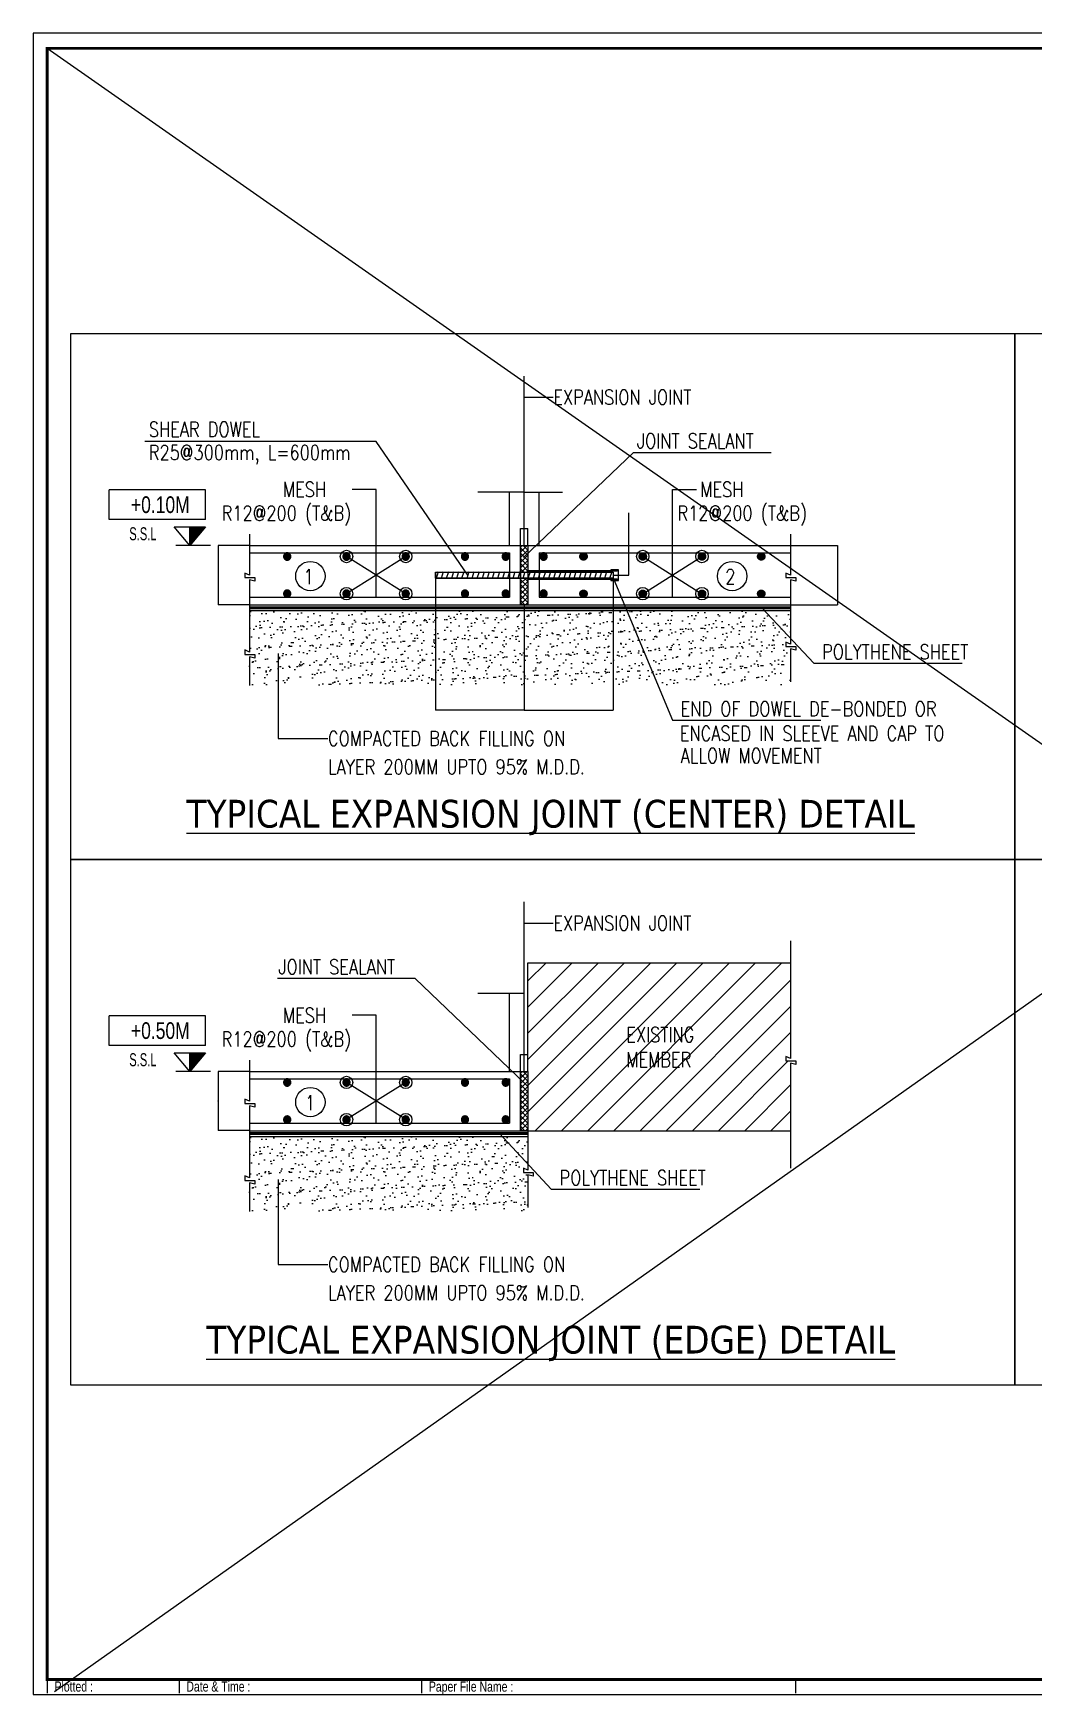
# Model space of a CAD drawing. Header units: millimetres. Extents: x -388065 to 2372687422, y -192755 to 667797.
# Drawn here: x -251644 to -248267, y 397476 to 403081 of the extents above; entities that cross this region are included whole.
import ezdxf
from ezdxf.enums import TextEntityAlignment as Align
from ezdxf.xclip import XClip

# ---------------------------------------------------------------- set-up
doc = ezdxf.new("R2010")
doc.units = ezdxf.units.MM
doc.header["$XCLIPFRAME"] = 2
doc.linetypes.add('CENTER', pattern=[2, 1.25, -0.25, 0.25, -0.25])
doc.linetypes.add('Hidden', pattern=[7.14375, 4.7625, -2.38125])
for name, color, linetype, lineweight in [('0_Pen_No__1', 7, 'Continuous', 13), ('Drawing & Figure_Pen_No__1', 7, 'Continuous', 13), ('S-GRID', 1, 'Continuous', 9)]:
    doc.layers.add(name, color=color, linetype=linetype, lineweight=lineweight)
for name, color, linetype in [('A0-G-TITLE-PLOTSTAMP', 1, 'Continuous'), ('S-36-TAGLVL', 23, 'Continuous'), ('S-DIM', 5, 'Continuous'), ('S-FRAME', 2, 'Continuous'), ('S-HATCH', 30, 'Continuous'), ('S-STEEL HATCH', 6, 'CENTER'), ('S-STEEL-1', 2, 'CENTER'), ('S-STL-LINK', 4, 'Continuous'), ('S-TEXT-1', 3, 'Continuous'), ('S-WATER PROOFING', 7, 'Continuous'), ('STR-COL', 7, 'Continuous')]:
    doc.layers.add(name, color=color, linetype=linetype)
doc.styles.add('GENERATED_STYLE_2', font='arial.ttf')
doc.styles.add('Romans', font='romans.shx')
doc.styles.add('TAHOMA', font='tahoma.ttf')
doc.styles.add('TEXTN', font='techl___.ttf', dxfattribs={"height": 0.2})
doc.styles.add('TEXTS', font='arial.ttf', dxfattribs={"width": 0.8})
doc.styles.add('XREFLIST', font='swisscl.ttf')
doc.dimstyles.new('S-DIM-25', dxfattribs={"dimtxt": 0.05, "dimasz": 0.0015, "dimexe": 0.025, "dimexo": 0.025, "dimgap": 0.035, "dimtad": 1, "dimdec": 0, "dimlfac": 1000, "dimzin": 0, "dimdsep": 46, "dimtxsty": 'Romans', "dimblk": 'ARCHTICK', "dimcen": 0.6, "dimdle": 0.025, "dimclrd": 256, "dimclre": 256, "dimclrt": 3, "dimadec": 0, "dimazin": 0, "dimtfac": 1, "dimtdec": 0, "dimtix": 1, "dimtmove": 0, "dimatfit": 3, "dimfxl": 0.15, "dimtolj": 1, "dimtzin": 0, "dimarcsym": 0})

# ---------------------------------------------------------------- blocks, each defined once
blk = doc.blocks.new('S-DONUT')
at = {"layer": 'S-STEEL HATCH'}
blk.add_hatch(color=256, dxfattribs=at).paths.add_polyline_path([(-0.0175, 0, 1), (0.0175, 0, 1)])
at = {"layer": 'S-STEEL-1'}
blk.add_circle((0, 0), 0.0175, dxfattribs=at)
blk = doc.blocks.new('_ARCHTICK')
at = {"color": 0, "linetype": 'ByBlock', "const_width": 0.4}
blk.add_lwpolyline([(-0.5, -0.5), (0.5, 0.5)], dxfattribs=at)
blk = doc.blocks.new('*D2313')
at = {"layer": 'Defpoints', "color": 0, "transparency": 16777216}
for p in [(-250914.9, 401352.8), (-251020.6, 401152.8), (-250914.9, 401152.8)]:
    blk.add_point(p, dxfattribs=at)
at = {"layer": 'S-DIM', "lineweight": -2, "transparency": 16777216}
for p, q in [((-250914.9, 401352.8), (-251020.6, 401352.8)), ((-251020.6, 401352.8), (-251020.6, 401152.8)), ((-250914.9, 401152.8), (-251020.6, 401152.8))]:
    blk.add_line(p, q, dxfattribs=at)
at = {"layer": 'S-DIM', "lineweight": -2, "transparency": 16777216, "xscale": 0.0015, "yscale": 0.0015, "zscale": 0.0015}
for p, rotation in [((-251020.6, 401352.8), 90), ((-251020.6, 401152.8), 270)]:
    blk.add_blockref('_ARCHTICK', p, dxfattribs=dict(at, rotation=rotation))
at = {"layer": 'S-DIM', "color": 3, "transparency": 16777216, "insert": (-251020.7, 401252.8), "char_height": 0.05, "attachment_point": 5, "rotation": 90, "style": 'Romans'}
blk.add_mtext('\\A1;200000', dxfattribs=at)
blk = doc.blocks.new('*D2314')
at = {"layer": 'Defpoints', "color": 0, "transparency": 16777216}
for p in [(-250037.2, 401533), (-250037.2, 401352.8), (-249987.2, 401352.8)]:
    blk.add_point(p, dxfattribs=at)
at = {"layer": 'S-DIM', "lineweight": -2, "transparency": 16777216}
for p, q in [((-250037.2, 401533), (-250144.1, 401533)), ((-250037.2, 401352.8), (-250037.2, 401533)), ((-249987.1, 401533), (-250037.2, 401533)), ((-249987.2, 401352.8), (-249987.2, 401533))]:
    blk.add_line(p, q, dxfattribs=at)
at = {"layer": 'S-DIM', "lineweight": -2, "transparency": 16777216, "xscale": 0.0015, "yscale": 0.0015, "zscale": 0.0015, "rotation": 180}
blk.add_blockref('_ARCHTICK', (-250037.2, 401533), dxfattribs=at)
at = {"layer": 'S-DIM', "lineweight": -2, "transparency": 16777216, "xscale": 0.0015, "yscale": 0.0015, "zscale": 0.0015}
blk.add_blockref('_ARCHTICK', (-249987.2, 401533), dxfattribs=at)
at = {"layer": 'S-DIM', "color": 3, "transparency": 16777216, "insert": (-250143.9, 401533), "char_height": 0.05, "attachment_point": 5, "style": 'Romans'}
blk.add_mtext('\\A1;50000', dxfattribs=at)
blk = doc.blocks.new('*D2315')
at = {"layer": 'Defpoints', "color": 0, "transparency": 16777216}
for p in [(-249937.2, 401533), (-249987.2, 401352.8), (-249937.2, 401352.8)]:
    blk.add_point(p, dxfattribs=at)
at = {"layer": 'S-DIM', "lineweight": -2, "transparency": 16777216}
for p, q in [((-249987.2, 401352.8), (-249987.2, 401533)), ((-249987.2, 401533), (-249937.2, 401533)), ((-249937.2, 401352.8), (-249937.2, 401533)), ((-249937.2, 401533), (-249858.5, 401533))]:
    blk.add_line(p, q, dxfattribs=at)
at = {"layer": 'S-DIM', "lineweight": -2, "transparency": 16777216, "xscale": 0.0015, "yscale": 0.0015, "zscale": 0.0015, "rotation": 180}
blk.add_blockref('_ARCHTICK', (-249987.2, 401533), dxfattribs=at)
at = {"layer": 'S-DIM', "lineweight": -2, "transparency": 16777216, "xscale": 0.0015, "yscale": 0.0015, "zscale": 0.0015}
blk.add_blockref('_ARCHTICK', (-249937.2, 401533), dxfattribs=at)
at = {"layer": 'S-DIM', "color": 3, "transparency": 16777216, "insert": (-249858.7, 401533), "char_height": 0.05, "attachment_point": 5, "style": 'Romans'}
blk.add_mtext('\\A1;50000', dxfattribs=at)
blk = doc.blocks.new('TAG-ELE-LVL')
at = {"layer": 'S-36-TAGLVL'}
for p, q in [((-0.208, 0.35), (-0.208, 0.75)), ((-0.208, 0.75), (1.092, 0.75)), ((1.092, 0.35), (1.092, 0.75)), ((-0.208, 0.35), (1.092, 0.35)), ((0.001, 0), (0.001, 0.25))]:
    blk.add_line(p, q, dxfattribs=at)
blk.add_lwpolyline([(0.001, 0), (0.211, 0.25), (-0.208, 0.25)], close=True, dxfattribs=at)
at = {"layer": 'S-36-TAGLVL', "color": 251}
blk.add_solid([(-0.208, 0.25), (0.001, 0), (0.001, 0.25)], dxfattribs=at)
at = {"layer": 'S-36-TAGLVL', "color": 50, "style": 'TEXTS', "width": 0.75}
blk.add_attdef('FLOOR-NAME', text='', height=0.25, dxfattribs=at).set_placement((-0.208, 0.8), align=Align.BOTTOM_LEFT)
blk.add_attdef('LVL', text='', height=0.225, dxfattribs=at).set_placement((0.442, 0.55), align=Align.MIDDLE_CENTER)
at = {"layer": 'S-36-TAGLVL', "color": 50, "style": 'TEXTN', "width": 0.75}
blk.add_attdef('-', (0.363, 0.07), '', height=0.175, dxfattribs=at)
blk = doc.blocks.new('*D2316')
at = {"layer": 'Defpoints', "color": 0, "transparency": 16777216}
for p in [(-249088.5, 401352.8), (-249088.5, 401152.8), (-248929.8, 401152.8)]:
    blk.add_point(p, dxfattribs=at)
at = {"layer": 'S-DIM', "lineweight": -2, "transparency": 16777216}
for p, q in [((-249088.5, 401352.8), (-248929.8, 401352.8)), ((-248929.8, 401352.8), (-248929.8, 401152.8)), ((-249088.5, 401152.8), (-248929.8, 401152.8))]:
    blk.add_line(p, q, dxfattribs=at)
at = {"layer": 'S-DIM', "lineweight": -2, "transparency": 16777216, "xscale": 0.0015, "yscale": 0.0015, "zscale": 0.0015}
for p, rotation in [((-248929.8, 401352.8), 90), ((-248929.8, 401152.8), 270)]:
    blk.add_blockref('_ARCHTICK', p, dxfattribs=dict(at, rotation=rotation))
at = {"layer": 'S-DIM', "color": 3, "transparency": 16777216, "insert": (-248929.9, 401252.8), "char_height": 0.05, "attachment_point": 5, "rotation": 90, "style": 'Romans'}
blk.add_mtext('\\A1;200000', dxfattribs=at)
blk = doc.blocks.new('*D2317')
at = {"layer": 'Defpoints', "color": 0, "transparency": 16777216}
for p in [(-249974.7, 401410), (-249999.7, 401352.8), (-249974.7, 401352.8)]:
    blk.add_point(p, dxfattribs=at)
at = {"layer": 'S-DIM', "lineweight": -2, "transparency": 16777216}
for p, q in [((-249999.7, 401352.8), (-249999.7, 401410.1)), ((-249999.7, 401410), (-249974.6, 401410)), ((-249974.7, 401352.8), (-249974.7, 401410.1))]:
    blk.add_line(p, q, dxfattribs=at)
at = {"layer": 'S-DIM', "lineweight": -2, "transparency": 16777216, "xscale": 0.0015, "yscale": 0.0015, "zscale": 0.0015, "rotation": 180}
blk.add_blockref('_ARCHTICK', (-249999.7, 401410), dxfattribs=at)
at = {"layer": 'S-DIM', "lineweight": -2, "transparency": 16777216, "xscale": 0.0015, "yscale": 0.0015, "zscale": 0.0015}
blk.add_blockref('_ARCHTICK', (-249974.7, 401410), dxfattribs=at)
at = {"layer": 'S-DIM', "color": 3, "transparency": 16777216, "insert": (-249987.2, 401410.1), "char_height": 0.05, "attachment_point": 5, "style": 'Romans'}
blk.add_mtext('\\A1;25000', dxfattribs=at)
blk = doc.blocks.new('*D2318')
at = {"layer": 'Defpoints', "color": 0, "transparency": 16777216}
for p in [(-250287.2, 401242.8), (-249987.2, 401152.8), (-250287.2, 400797.3)]:
    blk.add_point(p, dxfattribs=at)
at = {"layer": 'S-DIM', "lineweight": -2, "transparency": 16777216}
for p, q in [((-250287.2, 401242.8), (-250287.2, 400797.3)), ((-249987.2, 401152.8), (-249987.2, 400797.3)), ((-249987.1, 400797.3), (-250287.2, 400797.3))]:
    blk.add_line(p, q, dxfattribs=at)
at = {"layer": 'S-DIM', "lineweight": -2, "transparency": 16777216, "xscale": 0.0015, "yscale": 0.0015, "zscale": 0.0015, "rotation": 180}
blk.add_blockref('_ARCHTICK', (-250287.2, 400797.3), dxfattribs=at)
at = {"layer": 'S-DIM', "lineweight": -2, "transparency": 16777216, "xscale": 0.0015, "yscale": 0.0015, "zscale": 0.0015}
blk.add_blockref('_ARCHTICK', (-249987.2, 400797.3), dxfattribs=at)
at = {"layer": 'S-DIM', "color": 3, "transparency": 16777216, "insert": (-250137.2, 400797.4), "char_height": 0.05, "attachment_point": 5, "style": 'Romans'}
blk.add_mtext('\\A1;300000', dxfattribs=at)
blk = doc.blocks.new('*D2319')
at = {"layer": 'Defpoints', "color": 0, "transparency": 16777216}
for p in [(-249687.2, 401242.8), (-249987.2, 401152.8), (-249687.2, 400797.3)]:
    blk.add_point(p, dxfattribs=at)
at = {"layer": 'S-DIM', "lineweight": -2, "transparency": 16777216}
for p, q in [((-249687.2, 401242.8), (-249687.2, 400797.3)), ((-249987.2, 401152.8), (-249987.2, 400797.3)), ((-249987.2, 400797.3), (-249687.1, 400797.3))]:
    blk.add_line(p, q, dxfattribs=at)
at = {"layer": 'S-DIM', "lineweight": -2, "transparency": 16777216, "xscale": 0.0015, "yscale": 0.0015, "zscale": 0.0015, "rotation": 180}
blk.add_blockref('_ARCHTICK', (-249987.2, 400797.3), dxfattribs=at)
at = {"layer": 'S-DIM', "lineweight": -2, "transparency": 16777216, "xscale": 0.0015, "yscale": 0.0015, "zscale": 0.0015}
blk.add_blockref('_ARCHTICK', (-249687.2, 400797.3), dxfattribs=at)
at = {"layer": 'S-DIM', "color": 3, "transparency": 16777216, "insert": (-249837.2, 400797.4), "char_height": 0.05, "attachment_point": 5, "style": 'Romans'}
blk.add_mtext('\\A1;300000', dxfattribs=at)
blk = doc.blocks.new('*D2320')
at = {"layer": 'Defpoints', "color": 0, "transparency": 16777216}
for p in [(-249687.2, 401352.8), (-249634.4, 401352.8), (-249687.2, 401252.8)]:
    blk.add_point(p, dxfattribs=at)
at = {"layer": 'S-DIM', "lineweight": -2, "transparency": 16777216}
for p, q in [((-249634.4, 401352.8), (-249634.4, 401462.7)), ((-249687.1, 401352.8), (-249634.4, 401352.8)), ((-249634.4, 401252.8), (-249634.4, 401352.8)), ((-249687.1, 401252.8), (-249634.4, 401252.8))]:
    blk.add_line(p, q, dxfattribs=at)
at = {"layer": 'S-DIM', "lineweight": -2, "transparency": 16777216, "xscale": 0.0015, "yscale": 0.0015, "zscale": 0.0015}
for p, rotation in [((-249634.4, 401352.8), 90), ((-249634.4, 401252.8), 270)]:
    blk.add_blockref('_ARCHTICK', p, dxfattribs=dict(at, rotation=rotation))
at = {"layer": 'S-DIM', "color": 3, "transparency": 16777216, "insert": (-249634.5, 401462.6), "char_height": 0.05, "attachment_point": 5, "rotation": 90, "style": 'Romans'}
blk.add_mtext('\\A1;100000', dxfattribs=at)
blk = doc.blocks.new('*D2306')
at = {"layer": 'Defpoints', "color": 0, "transparency": 16777216}
for p in [(-250914.9, 399578.7), (-251020.6, 399378.7), (-250914.9, 399378.7)]:
    blk.add_point(p, dxfattribs=at)
at = {"layer": 'S-DIM', "lineweight": -2, "transparency": 16777216}
for p, q in [((-250914.9, 399578.7), (-251020.6, 399578.7)), ((-251020.6, 399578.7), (-251020.6, 399378.7)), ((-250914.9, 399378.7), (-251020.6, 399378.7))]:
    blk.add_line(p, q, dxfattribs=at)
at = {"layer": 'S-DIM', "lineweight": -2, "transparency": 16777216, "xscale": 0.0015, "yscale": 0.0015, "zscale": 0.0015}
for p, rotation in [((-251020.6, 399578.7), 90), ((-251020.6, 399378.7), 270)]:
    blk.add_blockref('_ARCHTICK', p, dxfattribs=dict(at, rotation=rotation))
at = {"layer": 'S-DIM', "color": 3, "transparency": 16777216, "insert": (-251020.7, 399478.7), "char_height": 0.05, "attachment_point": 5, "rotation": 90, "style": 'Romans'}
blk.add_mtext('\\A1;200000', dxfattribs=at)
blk = doc.blocks.new('*D2307')
at = {"layer": 'Defpoints', "color": 0, "transparency": 16777216}
for p in [(-250037.2, 399841.9), (-250037.2, 399578.7), (-249987.2, 399578.7)]:
    blk.add_point(p, dxfattribs=at)
at = {"layer": 'S-DIM', "lineweight": -2, "transparency": 16777216}
for p, q in [((-250037.2, 399841.9), (-250144.1, 399841.9)), ((-250037.2, 399578.7), (-250037.2, 399841.9)), ((-249987.1, 399841.9), (-250037.2, 399841.9)), ((-249987.2, 399578.7), (-249987.2, 399841.9))]:
    blk.add_line(p, q, dxfattribs=at)
at = {"layer": 'S-DIM', "lineweight": -2, "transparency": 16777216, "xscale": 0.0015, "yscale": 0.0015, "zscale": 0.0015, "rotation": 180}
blk.add_blockref('_ARCHTICK', (-250037.2, 399841.9), dxfattribs=at)
at = {"layer": 'S-DIM', "lineweight": -2, "transparency": 16777216, "xscale": 0.0015, "yscale": 0.0015, "zscale": 0.0015}
blk.add_blockref('_ARCHTICK', (-249987.2, 399841.9), dxfattribs=at)
at = {"layer": 'S-DIM', "color": 3, "transparency": 16777216, "insert": (-250143.9, 399842), "char_height": 0.05, "attachment_point": 5, "style": 'Romans'}
blk.add_mtext('\\A1;50000', dxfattribs=at)
blk = doc.blocks.new('*D2308')
at = {"layer": 'Defpoints', "color": 0, "transparency": 16777216}
for p in [(-249974.7, 399635.9), (-249999.7, 399578.7), (-249974.7, 399578.7)]:
    blk.add_point(p, dxfattribs=at)
at = {"layer": 'S-DIM', "lineweight": -2, "transparency": 16777216}
for p, q in [((-249999.7, 399578.7), (-249999.7, 399636)), ((-249999.7, 399635.9), (-249974.6, 399635.9)), ((-249974.7, 399578.7), (-249974.7, 399636))]:
    blk.add_line(p, q, dxfattribs=at)
at = {"layer": 'S-DIM', "lineweight": -2, "transparency": 16777216, "xscale": 0.0015, "yscale": 0.0015, "zscale": 0.0015, "rotation": 180}
blk.add_blockref('_ARCHTICK', (-249999.7, 399635.9), dxfattribs=at)
at = {"layer": 'S-DIM', "lineweight": -2, "transparency": 16777216, "xscale": 0.0015, "yscale": 0.0015, "zscale": 0.0015}
blk.add_blockref('_ARCHTICK', (-249974.7, 399635.9), dxfattribs=at)
at = {"layer": 'S-DIM', "color": 3, "transparency": 16777216, "insert": (-249987.2, 399636), "char_height": 0.05, "attachment_point": 5, "style": 'Romans'}
blk.add_mtext('\\A1;25000', dxfattribs=at)
blk = doc.blocks.new('Drawing_1_2')
blk.add_lwpolyline([(4, 4), (416, 4), (416, 293), (4, 293)], close=True)
at = {"const_width": 0.5}
blk.add_lwpolyline([(6.44, 6.62), (343.64, 6.62), (343.64, 290.38), (6.44, 290.38)], close=True, dxfattribs=at)
at = {"layer": 'A0-G-TITLE-PLOTSTAMP', "linetype": 'Continuous'}
for p, q in [((6.44, 6.62), (6.44, 4.23)), ((29.38, 6.62), (29.38, 4.23)), ((71.59, 6.6), (71.59, 4.22)), ((136.68, 6.62), (136.68, 4.23))]:
    blk.add_line(p, q, dxfattribs=at)
at = {"layer": 'Drawing & Figure_Pen_No__1', "linetype": 'Continuous'}
for p, q in [((343.64, 290.38), (6.44, 290.38)), ((6.44, 290.38), (6.44, 6.62)), ((6.44, 6.62), (343.64, 6.62))]:
    blk.add_line(p, q, dxfattribs=at)
at = {"layer": '0_Pen_No__1', "linetype": 'Continuous', "style": 'GENERATED_STYLE_2'}
for tag, p in [('DRAWING_TITLE_1', (345.86, 77.63)), ('DRAWING_TITLE_2', (345.91, 72.73)), ('IDN-01', (379.14, 40.49))]:
    blk.add_attdef(tag, p, '', height=2.5, dxfattribs=at)
at = {"layer": 'A0-G-TITLE-PLOTSTAMP', "width": 26.2172, "attachment_point": 1, "style": 'XREFLIST'}
for s, insert, char_height in [('Plotted :', (7.71, 6.29), 1.778), ('Date & Time :', (30.66, 6.29), 1.7782), ('Paper File Name :', (72.87, 6.28), 1.7782)]:
    blk.add_mtext(s, dxfattribs=dict(at, insert=insert, char_height=char_height))

msp = doc.modelspace()

# ---------------------------------------------------------------- hatches: boundary and pattern name
at = {"layer": 'S-DIM'}
h = msp.add_hatch(color=9, dxfattribs=at)
h.dxf.hatch_style = 1
h.paths.add_polyline_path([(-249974.6709, 401267.7996), (-249673.3749, 401267.7996), (-249673.3749, 401265.7996), (-249974.6709, 401265.7996)])
h = msp.add_hatch(color=9, dxfattribs=at)
h.dxf.hatch_style = 1
h.paths.add_polyline_path([(-249695.0022, 401234.7996), (-249668.4633, 401234.7996), (-249668.4633, 401270.7996), (-249695.0022, 401270.7996), (-249695.0022, 401268.7996), (-249670.4633, 401268.7996), (-249670.4633, 401236.7996), (-249695.0022, 401236.7996)])
h = msp.add_hatch(color=9, dxfattribs=at)
h.dxf.hatch_style = 1
h.paths.add_polyline_path([(-249974.6709, 401239.7996), (-249673.3749, 401239.7996), (-249673.3749, 401237.7996), (-249974.6709, 401237.7996)])
h = msp.add_hatch(dxfattribs=at)
h.set_pattern_fill('ANSI31', color=9, scale=500)
h.set_pattern_definition([(45, (-1046389.684, 347964.19), (-44.194174, 44.194174), [])])
h.paths.add_polyline_path([(-249088.5035, 399945.2846), (-249974.6709, 399945.2846), (-249974.6709, 399578.6896), (-249974.6709, 399378.6896), (-249088.5035, 399378.6896), (-249088.5035, 399605.9414), (-249070.4231, 399601.424), (-249070.4231, 399613.7712), (-249103.9693, 399613.7712), (-249103.9693, 399628.8025), (-249088.5035, 399621.8365)])
h.paths.add_polyline_path([(-250040.1471, 399658.4399), (-249934.1947, 399658.4399), (-249934.1947, 399733.4399), (-250040.1471, 399733.4399)], flags=9)
h.paths.add_polyline_path([(-249647.6989, 399580.7676), (-249392.2227, 399580.7676), (-249392.2227, 399655.7676), (-249647.6989, 399655.7676)], flags=24)
h.paths.add_polyline_path([(-249647.6989, 399664.9256), (-249380.7942, 399664.9256), (-249380.7942, 399739.9256), (-249647.6989, 399739.9256)], flags=24)
at = {"layer": 'S-HATCH', "linetype": 'Continuous'}
h = msp.add_hatch(dxfattribs=at)
h.set_pattern_fill('ANSI37', color=256, scale=100, style=0)
h.set_pattern_definition([(135, (-239668.746, 388344.165), (8.838835, 8.838835), []), (45, (-239668.746, 388344.165), (8.838835, -8.838835), [])])
h.paths.add_polyline_path([(-249974.6709, 401242.7996), (-249999.6709, 401242.7996), (-249999.6709, 401152.7996), (-249974.6709, 401152.7996)])
h.paths.add_polyline_path([(-249999.6709, 401262.6892), (-249974.6709, 401262.6892), (-249974.6709, 401352.7996), (-249999.6709, 401352.7996)])
at = {"layer": 'S-HATCH'}
h = msp.add_hatch(dxfattribs=at)
h.set_pattern_fill('AR-SAND', color=256, scale=25, angle=45, style=0)
h.set_pattern_definition([(82.5, (-259459.536, 388122.78), (-35.17533, 32.94818), [0, -38, 0, -42.5, 0, -40.625]), (52.5, (-259459.536, 388122.78), (-18.60344, 81.1745), [0, -20.5, 0, -34.25, 0, -13.125]), (12.5, (-259481.28, 388101.035), (54.95073, 55.15081), [0, -12.5, 0, -45, 0, -58.75]), (2.5, (-259481.28, 388101.035), (37.62605, 68.65657), [0, -6.25, 0, -29.5, 0, -33.75])])
h.paths.add_polyline_path([(-250914.8535, 401132.7996), (-250914.8535, 400882.7996), (-249088.5035, 400882.7996), (-249088.5035, 401132.7996)])
at = {"layer": 'S-HATCH', "linetype": 'Continuous'}
h = msp.add_hatch(dxfattribs=at)
h.set_pattern_fill('ANSI37', color=256, scale=100, style=0)
h.set_pattern_definition([(135, (-239668.746, 386570.055), (8.838835, 8.838835), []), (45, (-239668.746, 386570.055), (8.838835, -8.838835), [])])
h.paths.add_polyline_path([(-249974.6709, 399488.5792), (-249999.6709, 399488.5792), (-249999.6709, 399378.6896), (-249974.6709, 399378.6896)])
h.paths.add_polyline_path([(-249999.6709, 399488.5792), (-249974.6709, 399488.5792), (-249974.6709, 399578.6896), (-249999.6709, 399578.6896)])
at = {"layer": 'S-HATCH'}
h = msp.add_hatch(dxfattribs=at)
h.set_pattern_fill('AR-SAND', color=256, scale=25, angle=45, style=0)
h.set_pattern_definition([(82.5, (-259459.536, 386348.67), (-35.17533, 32.94818), [0, -38, 0, -42.5, 0, -40.625]), (52.5, (-259459.536, 386348.67), (-18.60344, 81.1745), [0, -20.5, 0, -34.25, 0, -13.125]), (12.5, (-259481.28, 386326.925), (54.95073, 55.15081), [0, -12.5, 0, -45, 0, -58.75]), (2.5, (-259481.28, 386326.925), (37.62605, 68.65657), [0, -6.25, 0, -29.5, 0, -33.75])])
h.paths.add_polyline_path([(-249974.6709, 399108.6896), (-249974.6709, 399358.6896), (-250914.8535, 399358.6896), (-250914.8535, 399108.6896)])

# ---------------------------------------------------------------- linework, layer by layer
at = {"layer": 'S-DIM'}
for p, q in [((-251045.6031, 401352.7996, 0), (-251162.7156, 401352.7996, 0)), ((-250387.1709, 401190.0496, 0), (-250587.1709, 401315.5496, 0)), ((-250387.1709, 401315.5496, 0), (-250587.1709, 401190.0496, 0)), ((-249587.1709, 401190.0496, 0), (-249387.1709, 401315.5496, 0)), ((-249587.1709, 401315.5496, 0), (-249387.1709, 401190.0496, 0)), ((-251045.6031, 399578.6896, 0), (-251162.7156, 399578.6896, 0)), ((-250387.1709, 399415.9396, 0), (-250587.1709, 399541.4396, 0)), ((-250387.1709, 399541.4396, 0), (-250587.1709, 399415.9396, 0))]:
    msp.add_line(p, q, dxfattribs=at)
at = {"layer": 'S-DIM', "elevation": 0}
for points in [[(-251517.4307, 402067.9904), (-248331.793, 402067.9904), (-248331.793, 400293.8804), (-251517.4307, 400293.8804)], [(-248331.793, 402067.9904), (-245146.1553, 402067.9904), (-245146.1553, 400293.8804), (-248331.793, 400293.8804)], [(-251517.4307, 400293.8804), (-248331.793, 400293.8804), (-248331.793, 398519.7704), (-251517.4307, 398519.7704)], [(-248331.793, 400293.8804), (-245146.1553, 400293.8804), (-245146.1553, 398519.7704), (-248331.793, 398519.7704)]]:
    msp.add_lwpolyline(points, close=True, dxfattribs=at)
for points in [[(-250914.8535, 401390.4582), (-250914.8535, 401252.3069), (-250930.3193, 401259.273), (-250930.3193, 401244.2416), (-250896.7732, 401244.2416), (-250896.7732, 401231.8944), (-250914.8535, 401236.4119), (-250914.8535, 400993.2573), (-250930.3193, 401000.2234), (-250930.3193, 400985.192), (-250896.7732, 400985.192), (-250896.7732, 400972.8448), (-250914.8535, 400977.3623), (-250914.8535, 400880.0809)], [(-249088.5035, 401390.4582), (-249088.5035, 401252.3069), (-249103.9693, 401259.273), (-249103.9693, 401244.2416), (-249070.4231, 401244.2416), (-249070.4231, 401231.8944), (-249088.5035, 401236.4119), (-249088.5035, 401019.4525), (-249103.9693, 401026.4185), (-249103.9693, 401011.3872), (-249070.4231, 401011.3872), (-249070.4231, 400999.04), (-249088.5035, 401003.5574), (-249088.5035, 400893.1785)], [(-249088.5035, 400018.6499), (-249088.5035, 399621.8365), (-249103.9693, 399628.8025), (-249103.9693, 399613.7712), (-249070.4231, 399613.7712), (-249070.4231, 399601.424), (-249088.5035, 399605.9414), (-249088.5035, 399251.8008)], [(-250914.8535, 399616.3482), (-250914.8535, 399478.1969), (-250930.3193, 399485.163), (-250930.3193, 399470.1316), (-250896.7732, 399470.1316), (-250896.7732, 399457.7844), (-250914.8535, 399462.3019), (-250914.8535, 399219.1473), (-250930.3193, 399226.1134), (-250930.3193, 399211.082), (-250896.7732, 399211.082), (-250896.7732, 399198.7348), (-250914.8535, 399203.2523), (-250914.8535, 399105.9709)], [(-249974.6709, 399412.1386), (-249974.6709, 399245.3425), (-249990.1367, 399252.3086), (-249990.1367, 399237.2772), (-249956.5905, 399237.2772), (-249956.5905, 399224.93), (-249974.6709, 399229.4474), (-249974.6709, 399119.0685)]]:
    msp.add_lwpolyline(points, dxfattribs=at)
at = {"layer": 'S-DIM', "linetype": 'Continuous'}
for centre in [(-250587.1709, 401315.5496, 0), (-250387.1709, 401315.5496, 0), (-249587.1709, 401315.5496, 0), (-249387.1709, 401315.5496, 0), (-250587.1709, 401190.0496, 0), (-250387.1709, 401190.0496, 0), (-249587.1709, 401190.0496, 0), (-249387.1709, 401190.0496, 0), (-250587.1709, 399541.4396, 0), (-250387.1709, 399541.4396, 0), (-250587.1709, 399415.9396, 0), (-250387.1709, 399415.9396, 0)]:
    msp.add_circle(centre, 20.955, dxfattribs=at)
at = {"layer": 'S-DIM', "color": 0}
for centre in [(-250709.0226, 401249.3335, 0), (-249285.3392, 401249.3335, 0), (-250709.0226, 399475.2235, 0)]:
    msp.add_circle(centre, 49.5061, dxfattribs=at)
at = {"layer": 'S-FRAME'}
for p, q in [((-250914.8535, 401352.7996, 0), (-249088.5035, 401352.7996, 0)), ((-249999.6709, 401352.7996, 0), (-249999.6709, 401152.7996, 0)), ((-250914.8535, 401152.7996, 0), (-249088.5035, 401152.7996, 0)), ((-249974.6709, 399578.6896, 0), (-249974.6709, 399945.2846, 0)), ((-249974.6709, 399945.2846, 0), (-249088.5035, 399945.2846, 0)), ((-250914.8535, 399578.6896, 0), (-249974.6709, 399578.6896, 0)), ((-249999.6709, 399578.6896, 0), (-249999.6709, 399378.6896, 0)), ((-250914.8535, 399378.6896, 0), (-249088.5035, 399378.6896, 0))]:
    msp.add_line(p, q, dxfattribs=at)
at = {"layer": 'S-FRAME', "linetype": 'Continuous'}
for p, q in [((-250914.8535, 401132.7996, 0), (-249088.5035, 401132.7996, 0)), ((-250914.8535, 399358.6896, 0), (-249974.6709, 399358.6896, 0))]:
    msp.add_line(p, q, dxfattribs=at)
at = {"layer": 'S-FRAME', "elevation": 0}
for points in [[(-249999.6709, 401352.7996), (-249974.6709, 401352.7996), (-249974.6709, 401152.7996), (-249999.6709, 401152.7996)], [(-249999.6709, 399578.6896), (-249974.6709, 399578.6896), (-249974.6709, 399378.6896), (-249999.6709, 399378.6896)]]:
    msp.add_lwpolyline(points, close=True, dxfattribs=at)
at = {"layer": 'S-GRID', "ltscale": 0.1}
for p, q in [((-249987.1709, 401352.7996, 0), (-249987.1709, 401924.3072, 0)), ((-249987.1709, 399578.6896, 0), (-249987.1709, 400150.1972, 0))]:
    msp.add_line(p, q, dxfattribs=at)
at = {"layer": 'S-STL-LINK'}
for p, q in [((-250914.8535, 401327.7996, 0), (-250037.1709, 401327.7996, 0)), ((-250037.1709, 401327.7996, 0), (-250037.1709, 401177.7996, 0)), ((-249937.1709, 401327.7996, 0), (-249088.5035, 401327.7996, 0)), ((-249937.1709, 401327.7996, 0), (-249937.1709, 401177.7996, 0)), ((-250287.1709, 401262.7996, 0), (-250287.1709, 401242.7996, 0)), ((-250277.6383, 401263.7996, 0), (-250284.5774, 401241.7996, 0)), ((-250260.4112, 401263.7996, 0), (-250267.3503, 401241.7996, 0)), ((-250243.184, 401263.7996, 0), (-250250.1231, 401241.7996, 0)), ((-250225.9569, 401263.7996, 0), (-250232.896, 401241.7996, 0)), ((-250208.7298, 401263.7996, 0), (-250215.6688, 401241.7996, 0)), ((-250191.5026, 401263.7996, 0), (-250198.4417, 401241.7996, 0)), ((-250174.2755, 401263.7996, 0), (-250181.2146, 401241.7996, 0)), ((-250157.0483, 401263.7996, 0), (-250163.9874, 401241.7996, 0)), ((-250139.8212, 401263.7996, 0), (-250146.7603, 401241.7996, 0)), ((-250122.594, 401263.7996, 0), (-250129.5331, 401241.7996, 0)), ((-250105.3669, 401263.7996, 0), (-250112.306, 401241.7996, 0)), ((-250088.1398, 401263.7996, 0), (-250095.0789, 401241.7996, 0)), ((-250070.9126, 401263.7996, 0), (-250077.8517, 401241.7996, 0)), ((-250053.6855, 401263.7996, 0), (-250060.6246, 401241.7996, 0)), ((-250036.4583, 401263.7996, 0), (-250043.3974, 401241.7996, 0)), ((-250019.2312, 401263.7996, 0), (-250026.1703, 401241.7996, 0)), ((-250002.0041, 401263.7996, 0), (-250008.9431, 401241.7996, 0)), ((-249984.7769, 401263.7996, 0), (-249991.716, 401241.7996, 0)), ((-249967.5498, 401263.7996, 0), (-249974.4889, 401241.7996, 0)), ((-249950.3226, 401263.7996, 0), (-249957.2617, 401241.7996, 0)), ((-249933.0955, 401263.7996, 0), (-249940.0346, 401241.7996, 0)), ((-249915.8684, 401263.7996, 0), (-249922.8074, 401241.7996, 0)), ((-249898.6412, 401263.7996, 0), (-249905.5803, 401241.7996, 0)), ((-249881.4141, 401263.7996, 0), (-249888.3532, 401241.7996, 0)), ((-249864.1869, 401263.7996, 0), (-249871.126, 401241.7996, 0)), ((-249846.9598, 401263.7996, 0), (-249853.8989, 401241.7996, 0)), ((-249829.7327, 401263.7996, 0), (-249836.6717, 401241.7996, 0)), ((-249812.5055, 401263.7996, 0), (-249819.4446, 401241.7996, 0)), ((-249795.2784, 401263.7996, 0), (-249802.2175, 401241.7996, 0)), ((-249778.0512, 401263.7996, 0), (-249784.9903, 401241.7996, 0)), ((-249760.8241, 401263.7996, 0), (-249767.7632, 401241.7996, 0)), ((-249743.597, 401263.7996, 0), (-249750.536, 401241.7996, 0)), ((-249726.3698, 401263.7996, 0), (-249733.3089, 401241.7996, 0)), ((-249709.1427, 401263.7996, 0), (-249716.0818, 401241.7996, 0)), ((-249691.9155, 401263.7996, 0), (-249698.8546, 401241.7996, 0)), ((-249687.1709, 401262.7996, 0), (-249687.1709, 401242.7996, 0)), ((-250914.8535, 401177.7996, 0), (-250037.1709, 401177.7996, 0)), ((-249937.1709, 401177.7996, 0), (-249088.5035, 401177.7996, 0)), ((-250914.8535, 399553.6896, 0), (-250037.1709, 399553.6896, 0)), ((-250037.1709, 399553.6896, 0), (-250037.1709, 399403.6896, 0)), ((-250914.8535, 399403.6896, 0), (-250037.1709, 399403.6896, 0))]:
    msp.add_line(p, q, dxfattribs=at)
at = {"layer": 'S-STL-LINK', "elevation": 0}
for points in [[(-250287.1709, 401262.7996), (-249687.1709, 401262.7996)], [(-249974.6709, 401267.7996), (-249673.3749, 401267.7996), (-249673.3749, 401265.7996), (-249974.6709, 401265.7996), (-249974.6709, 401267.7996)], [(-249695.0022, 401234.7996), (-249668.4633, 401234.7996), (-249668.4633, 401270.7996), (-249695.0022, 401270.7996), (-249695.0022, 401268.7996), (-249670.4633, 401268.7996), (-249670.4633, 401236.7996), (-249695.0022, 401236.7996), (-249695.0022, 401234.7996)], [(-250287.1709, 401242.7996), (-249687.1709, 401242.7996)], [(-249974.6709, 401239.7996), (-249673.3749, 401239.7996), (-249673.3749, 401237.7996), (-249974.6709, 401237.7996), (-249974.6709, 401239.7996)]]:
    msp.add_lwpolyline(points, dxfattribs=at)
msp.add_lwpolyline([(-250287.1709, 401262.6892), (-249687.1709, 401262.6892), (-249687.1709, 401242.7996), (-250287.1709, 401242.7996)], close=True, dxfattribs=at)
at = {"layer": 'S-WATER PROOFING', "linetype": 'Hidden', "ltscale": 0.2, "const_width": 10, "elevation": 0}
for points in [[(-250914.8535, 401142.7996), (-249088.5035, 401142.7996)], [(-250914.8535, 399368.6896), (-249974.6709, 399368.6896)]]:
    msp.add_lwpolyline(points, dxfattribs=at)
at = {"layer": 'STR-COL', "ltscale": 0.1}
for p, q in [((-243655.2466, 403080.6137), (-251572.5113, 397485.7879)), ((-251597.1928, 403029.8763), (-243655.2466, 397476.5038))]:
    msp.add_line(p, q, dxfattribs=at)

# ---------------------------------------------------------------- block references
ref = msp.add_blockref('Drawing_1_2', (-251722.0623, 397398.9382), dxfattribs=dict(xscale=19.39138384503129, yscale=19.39138384503129, zscale=19.39138384503129))
XClip(ref).set_block_clipping_path([(0, 0), (424.214070782, 297)])
at = {"layer": 'S-36-TAGLVL', "extrusion": (0, 0, -1)}
ref = msp.add_blockref('TAG-ELE-LVL', (251115.5146, 401352.7996, 0), dxfattribs=dict(at, xscale=250.0000000582077, yscale=250.0000000582077, zscale=-250.0000000582077))
ref.add_attrib('-', 'S.S.L', (-251320.2744, 401370.2932, 0), dxfattribs={"color": 3, "height": 43.75, "style": 'TEXTN', "width": 0.75})
ref.add_attrib('LVL', '+0.10M', dxfattribs={"color": 3, "height": 56.25, "style": 'TEXTS', "width": 0.75}).set_placement((-251215.4537, 401490.2996, 0), align=Align.MIDDLE_CENTER)
ref = msp.add_blockref('TAG-ELE-LVL', (251115.5146, 399578.6896, 0), dxfattribs=dict(at, xscale=250.0000000582077, yscale=250.0000000582077, zscale=-250.0000000582077))
ref.add_attrib('-', 'S.S.L', (-251320.2744, 399596.1832, 0), dxfattribs={"color": 3, "height": 43.75, "style": 'TEXTN', "width": 0.75})
ref.add_attrib('LVL', '+0.50M', dxfattribs={"color": 3, "height": 56.25, "style": 'TEXTS', "width": 0.75}).set_placement((-251215.4537, 399716.1896, 0), align=Align.MIDDLE_CENTER)
at = {"layer": 'S-STEEL HATCH', "yscale": 700.0000001426088}
for p, xscale, zscale in [((-250787.1709, 401315.5496, 0), -700.0000001426088, 700.0000000000001), ((-250587.1709, 401315.5496, 0), -700.0000001426088, 700.0000000000001), ((-250387.1709, 401315.5496, 0), -700.0000001426088, 700.0000000000001), ((-250187.1709, 401315.5496, 0), -700.0000001426088, 700.0000000000001), ((-250049.785, 401315.5496, 0), -700.0000001426088, 700.0000000000001), ((-249921.9002, 401315.5496, 0), -700.0000001426088, 700.0000000000001), ((-249787.1709, 401315.5496, 0), 700.0000001426088, 700.0000001426088), ((-249587.1709, 401315.5496, 0), 700.0000001426088, 700.0000001426088), ((-249387.1709, 401315.5496, 0), 700.0000001426088, 700.0000001426088), ((-249187.1709, 401315.5496, 0), 700.0000001426088, 700.0000001426088), ((-250787.1709, 401190.0496, 0), -700.0000001426088, 700.0000000000001), ((-250587.1709, 401190.0496, 0), -700.0000001426088, 700.0000000000001), ((-250387.1709, 401190.0496, 0), -700.0000001426088, 700.0000000000001), ((-250187.1709, 401190.0496, 0), -700.0000001426088, 700.0000000000001), ((-250049.785, 401190.0496, 0), -700.0000001426088, 700.0000000000001), ((-249921.9002, 401190.0496, 0), -700.0000001426088, 700.0000000000001), ((-249787.1709, 401190.0496, 0), 700.0000001426088, 700.0000001426088), ((-249587.1709, 401190.0496, 0), 700.0000001426088, 700.0000001426088), ((-249387.1709, 401190.0496, 0), 700.0000001426088, 700.0000001426088), ((-249187.1709, 401190.0496, 0), 700.0000001426088, 700.0000001426088), ((-250787.1709, 399541.4396, 0), -700.0000001426088, 700.0000000000001), ((-250587.1709, 399541.4396, 0), -700.0000001426088, 700.0000000000001), ((-250387.1709, 399541.4396, 0), -700.0000001426088, 700.0000000000001), ((-250187.1709, 399541.4396, 0), -700.0000001426088, 700.0000000000001), ((-250049.785, 399541.4396, 0), -700.0000001426088, 700.0000000000001), ((-250787.1709, 399415.9396, 0), -700.0000001426088, 700.0000000000001), ((-250587.1709, 399415.9396, 0), -700.0000001426088, 700.0000000000001), ((-250387.1709, 399415.9396, 0), -700.0000001426088, 700.0000000000001), ((-250187.1709, 399415.9396, 0), -700.0000001426088, 700.0000000000001), ((-250049.785, 399415.9396, 0), -700.0000001426088, 700.0000000000001)]:
    msp.add_blockref('S-DONUT', p, dxfattribs=dict(at, xscale=xscale, zscale=zscale))

# ---------------------------------------------------------------- texts
at = {"layer": 'S-TEXT-1', "ltscale": 600, "style": 'Romans', "width": 0.8}
for s, p in [('EXPANSION JOINT', (-249888.9743, 401852.7349, 0)), ('SHEAR DOWEL', (-251254.276, 401744.5832, 0)), ('JOINT SEALANT', (-249606.7791, 401705.2842, 0)), ('R25@300mm, L=600mm', (-251254.276, 401666.4927, 0)), ('MESH', (-250801.8559, 401541.8609, 0)), ('MESH', (-249392.9857, 401541.8609, 0)), ('R12@200 (T&B)', (-251008.3455, 401461.8609, 0)), ('R12@200 (T&B)', (-249469.9873, 401461.8609, 0)), ('POLYTHENE SHEET', (-248981.9527, 400994.0038, 0)), ('END OF DOWEL DE-BONDED OR', (-249459.5553, 400801.3776, 0)), ('ENCASED IN SLEEVE AND CAP TO', (-249461.9844, 400718.8525, 0)), ('COMPACTED BACK FILLING ON', (-250649.5925, 400701.7213, 0)), ('LAYER 200MM UPTO 95%%% M.D.D.', (-250649.5925, 400605.7727, 0)), ('ALLOW MOVEMENT', (-249459.5553, 400643.6089, 0)), ('EXPANSION JOINT', (-249888.9743, 400078.6249, 0)), ('JOINT SEALANT', (-250817.0865, 399931.1742, 0)), ('MESH', (-250801.8559, 399767.7509, 0)), ('R12@200 (T&B)', (-251008.3455, 399687.7509, 0)), ('EXISTING', (-249642.818, 399702.4256, 0)), ('MEMBER', (-249642.818, 399618.2676, 0)), ('POLYTHENE SHEET', (-249868.1201, 399219.8938, 0)), ('COMPACTED BACK FILLING ON', (-250649.5925, 398927.6113, 0)), ('LAYER 200MM UPTO 95%%% M.D.D.', (-250649.5925, 398831.6627, 0))]:
    msp.add_text(s, height=50, dxfattribs=at).set_placement(p, align=Align.MIDDLE_LEFT)
at = {"layer": 'S-TEXT-1', "color": 0, "ltscale": 600, "style": 'Romans', "width": 0.8}
for s, p in [('1', (-250732.3544, 401247.2235, 0)), ('2', (-249308.671, 401247.2235, 0)), ('1', (-250727.022, 399473.1135, 0))]:
    msp.add_text(s, height=50, dxfattribs=at).set_placement(p, align=Align.MIDDLE_LEFT)
at = {"layer": 'S-TEXT-1', "style": 'TAHOMA'}
for s, p in [('%%UTYPICAL EXPANSION JOINT (CENTER) DETAIL', (-249897.8737, 400447.8518, 0)), ('%%UTYPICAL EXPANSION JOINT (EDGE) DETAIL', (-249897.8737, 398673.7418, 0))]:
    msp.add_text(s, height=93.75, dxfattribs=at).set_placement(p, align=Align.MIDDLE_CENTER)

# ---------------------------------------------------------------- dimensions: what is measured, and where the dimension line sits
at = {"layer": 'S-DIM'}
for base, p1, p2, picture, middle in [((-250037.1709, 401532.9817, 0), (-249987.1709, 401352.7996, 0), (-250037.1709, 401352.7996, 0), '*D2314', (-250143.9422, 401532.9817, 0)), ((-249974.6709, 401410.0499, 0), (-249999.6709, 401352.7996, 0), (-249974.6709, 401352.7996, 0), '*D2317', (-249987.1709, 401410.0499, 0)), ((-250287.1709, 400797.2957, 0), (-249987.1709, 401152.7996, 0), (-250287.1709, 401242.7996, 0), '*D2318', (-250137.1709, 400797.2957, 0)), ((-250037.1709, 399841.9159, 0), (-249987.1709, 399578.6896, 0), (-250037.1709, 399578.6896, 0), '*D2307', (-250143.9422, 399841.9159, 0)), ((-249974.6709, 399635.9399, 0), (-249999.6709, 399578.6896, 0), (-249974.6709, 399578.6896, 0), '*D2308', (-249987.1709, 399635.9399, 0))]:
    dim = msp.add_linear_dim(base=base, p1=p1, p2=p2, dimstyle='S-DIM-25', dxfattribs=at)
    dim.commit()
    dim.dimension.update_dxf_attribs({"geometry": picture, "text_midpoint": middle, "dimtype": 160})
for base, p1, p2, angle, picture, middle in [((-249937.1709, 401532.9817, 0), (-249987.1709, 401352.7996, 0), (-249937.1709, 401352.7996, 0), 180, '*D2315', (-249858.6947, 401532.9817, 0)), ((-249634.4266, 401352.7996, 0), (-249687.1709, 401252.7996, 0), (-249687.1709, 401352.7996, 0), 90, '*D2320', (-249634.4266, 401462.5543, 0)), ((-249687.1709, 400797.2957, 0), (-249987.1709, 401152.7996, 0), (-249687.1709, 401242.7996, 0), 180, '*D2319', (-249837.1709, 400797.2957, 0))]:
    dim = msp.add_linear_dim(base=base, p1=p1, p2=p2, angle=angle, dimstyle='S-DIM-25', dxfattribs=at)
    dim.commit()
    dim.dimension.update_dxf_attribs({"geometry": picture, "text_midpoint": middle, "dimtype": 160})
for base, p1, p2, picture, middle in [((-251020.6031, 401152.7996, 0), (-250914.8535, 401352.7996, 0), (-250914.8535, 401152.7996, 0), '*D2313', (-251020.6631, 401252.7996, 0)), ((-248929.8484, 401152.7996, 0), (-249088.5035, 401352.7996, 0), (-249088.5035, 401152.7996, 0), '*D2316', (-248929.9084, 401252.7996, 0)), ((-251020.6031, 399378.6896, 0), (-250914.8535, 399578.6896, 0), (-250914.8535, 399378.6896, 0), '*D2306', (-251020.6631, 399478.6896, 0))]:
    dim = msp.add_linear_dim(base=base, p1=p1, p2=p2, angle=90, dimstyle='S-DIM-25', dxfattribs=at)
    dim.commit()
    dim.dimension.update_dxf_attribs({"geometry": picture, "text_midpoint": middle})

# ---------------------------------------------------------------- leaders
for points in [[(-249987.1709, 401852.7349, 0), (-249888.9743, 401852.7349, 0)], [(-250817.4368, 400988.0885, 0), (-250817.4368, 400701.7213, 0), (-250649.5925, 400701.7213, 0)], [(-249987.1709, 400078.6249, 0), (-249888.9743, 400078.6249, 0)], [(-250817.4368, 399213.9785, 0), (-250817.4368, 398927.6113, 0), (-250649.5925, 398927.6113, 0)]]:
    msp.add_leader(points, dimstyle='S-DIM-25', override={"dimgap": 0.035, "dimtad": 0}, dxfattribs=at)
for points in [[(-250177.745, 401252.7996, 0), (-250487.1709, 401703.6229, 0), (-251268.2032, 401703.6229, 0)], [(-249989.7406, 401311.7441, 0), (-249618.8776, 401665.7773, 0), (-249154.0868, 401665.7773, 0)], [(-250487.1709, 401252.7996, 0), (-250487.1709, 401541.8609, 0), (-250568.4764, 401541.8609, 0)], [(-250487.1709, 401327.7996, 0), (-250487.1709, 401541.8609, 0), (-250568.4764, 401541.8609, 0)], [(-250487.1709, 401177.7996, 0), (-250487.1709, 401541.8609, 0), (-250568.4764, 401541.8609, 0)], [(-249487.1709, 401252.7996, 0), (-249487.1709, 401541.8609, 0), (-249405.8654, 401541.8609, 0)], [(-249487.1709, 401327.7996, 0), (-249487.1709, 401541.8609, 0), (-249405.8654, 401541.8609, 0)], [(-249487.1709, 401177.7996, 0), (-249487.1709, 401541.8609, 0), (-249405.8654, 401541.8609, 0)], [(-249684.9629, 401237.7996, 0), (-249487.1709, 400763.3576, 0), (-248986.2363, 400763.3576, 0)], [(-249185.0039, 401142.7996, 0), (-249009.5683, 400955.9838, 0), (-248508.6337, 400955.9838, 0)], [(-249984.6012, 399537.6341, 0), (-250355.4642, 399891.6673, 0), (-250820.255, 399891.6673, 0)], [(-250487.1709, 399478.6896, 0), (-250487.1709, 399767.7509, 0), (-250568.4764, 399767.7509, 0)], [(-250487.1709, 399553.6896, 0), (-250487.1709, 399767.7509, 0), (-250568.4764, 399767.7509, 0)], [(-250487.1709, 399403.6896, 0), (-250487.1709, 399767.7509, 0), (-250568.4764, 399767.7509, 0)], [(-250071.1713, 399368.6896, 0), (-249895.7357, 399181.8738, 0), (-249394.8011, 399181.8738, 0)]]:
    msp.add_leader(points, dimstyle='S-DIM-25', dxfattribs=at)

doc.saveas('drawing.dxf')
